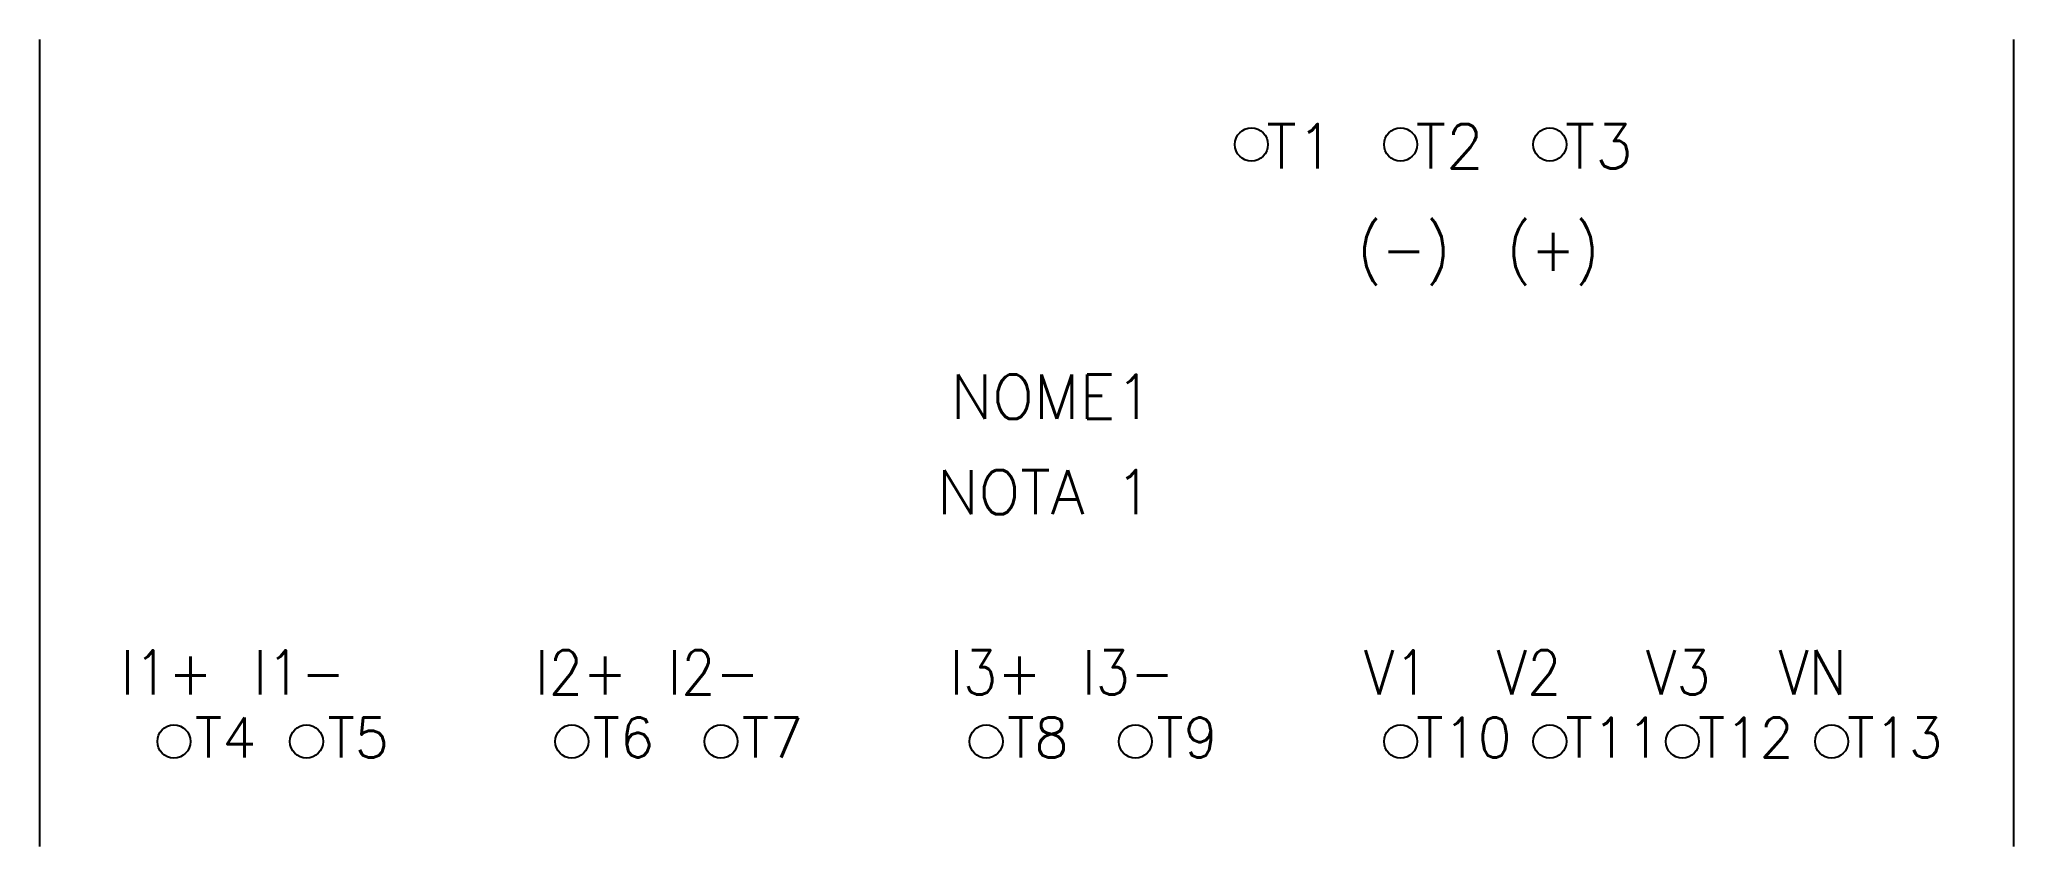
# Model space of a CAD drawing. Header units: millimetres. Extents: x 2374 to 2463.3, y 1178.1 to 1214.6.
import ezdxf
from ezdxf.enums import TextEntityAlignment as Align

# ---------------------------------------------------------------- set-up
doc = ezdxf.new("R2010")
doc.units = ezdxf.units.MM
doc.styles.add('ROMANS', font='romans', dxfattribs={"height": 0.2})

msp = doc.modelspace()

# ---------------------------------------------------------------- linework, layer by layer
at = {"color": 0, "ltscale": 5}
for p, q in [((2373.954, 1214.629), (2373.954, 1178.129)), ((2463.268, 1214.629), (2463.268, 1178.129))]:
    msp.add_line(p, q, dxfattribs=at)
at = {"color": 0}
for centre in [(2428.787, 1209.879), (2435.537, 1209.879), (2442.287, 1209.879), (2380.037, 1182.879), (2386.037, 1182.879), (2398.037, 1182.879), (2404.787, 1182.879), (2416.787, 1182.879), (2423.537, 1182.879), (2435.537, 1182.879), (2442.287, 1182.879), (2448.287, 1182.879), (2455.037, 1182.879)]:
    msp.add_circle(centre, 0.75, dxfattribs=at)

# ---------------------------------------------------------------- texts
at = {"linetype": 'Continuous', "style": 'ROMANS', "width": 0.9}
for s, p in [('(-)', (2433.602, 1205.173)), ('(+)', (2440.352, 1205.173)), ('I1+', (2377.628, 1186.002)), ('I1-', (2383.628, 1186.002)), ('I2+', (2396.378, 1186.002)), ('I2-', (2402.378, 1186.002)), ('I3+', (2415.128, 1186.002)), ('I3-', (2421.128, 1186.002)), ('V1', (2433.877, 1186.002)), ('V2', (2439.877, 1186.002)), ('V3', (2446.627, 1186.002)), ('VN', (2452.627, 1186.002))]:
    msp.add_text(s, height=2, dxfattribs=at).set_placement(p, align=Align.MIDDLE_LEFT)
at = {"color": 7, "style": 'ROMANS'}
msp.add_text('NOTA 1', height=2, dxfattribs=at).set_placement((2419.446, 1193.154), align=Align.CENTER)
at = {"lineweight": 5, "style": 'ROMANS', "flags": 4}
for tag, text, p in [('T1', 'T1', (2429.466, 1209.801)), ('T2', 'T2', (2436.216, 1209.801)), ('T3', 'T3', (2442.966, 1209.801))]:
    msp.add_attdef(tag, text=text, height=2, dxfattribs=at).set_placement(p, align=Align.MIDDLE_LEFT)
at = {"lineweight": -3, "style": 'ROMANS'}
msp.add_attdef('NOME1', text='', height=2, dxfattribs=at).set_placement((2419.763, 1198.471), align=Align.MIDDLE_CENTER)
at = {"lineweight": 5, "style": 'ROMANS', "flags": 4}
for tag, text, p in [('T4', 'T4', (2382.375, 1183.06)), ('T5', 'T5', (2388.375, 1183.06)), ('T6', 'T6', (2400.375, 1183.06)), ('T7', 'T7', (2407.125, 1183.06)), ('T8', 'T8', (2419.125, 1183.06)), ('T9', 'T9', (2425.875, 1183.06)), ('T10', 'T10', (2438.406, 1183.06)), ('T11', 'T11', (2445.156, 1183.06)), ('T12', 'T12', (2451.156, 1183.06)), ('T13', 'T13', (2457.906, 1183.06))]:
    msp.add_attdef(tag, text=text, height=1.8, dxfattribs=at).set_placement(p, align=Align.MIDDLE_CENTER)

doc.saveas('drawing.dxf')
